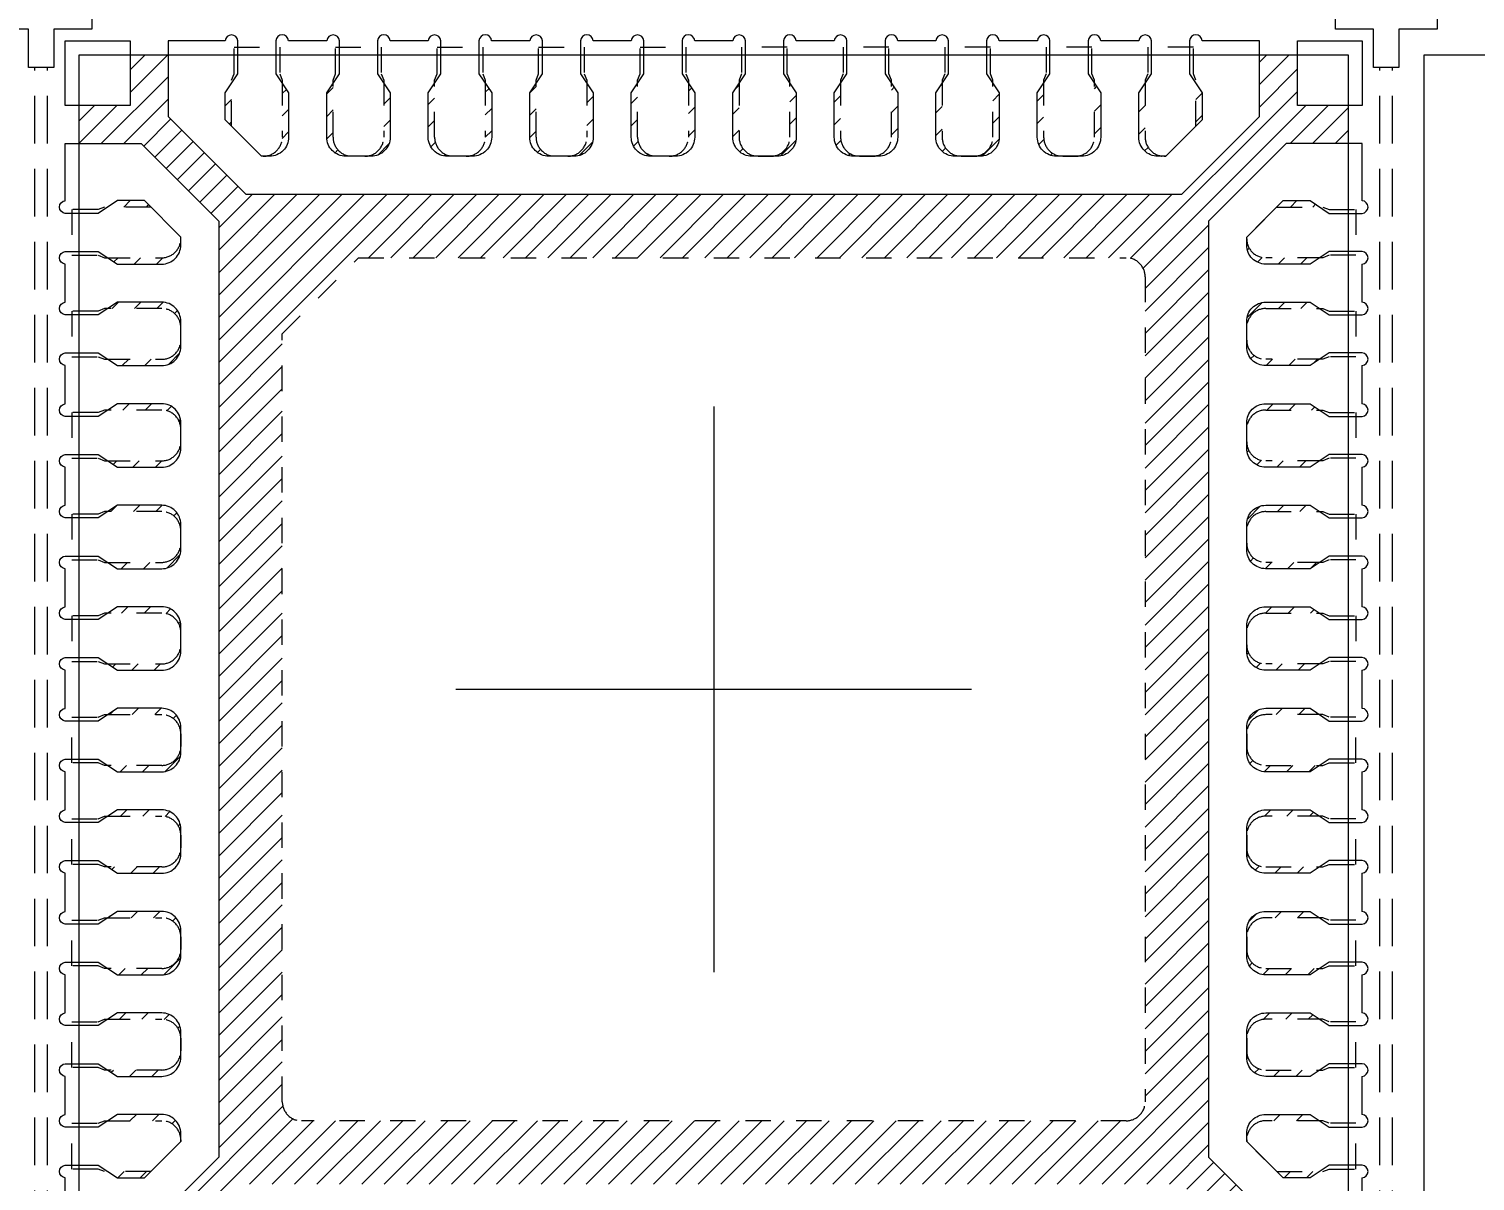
# Model space of a CAD drawing. Extents: x 360 to 479, y -156 to -9.
# Drawn here: x 395.86 to 401.56, y -85.06 to -80.52 of the extents above; entities that cross this region are included whole.
import ezdxf

# ---------------------------------------------------------------- set-up
doc = ezdxf.new("R2010")
doc.units = 0
doc.header["$LTSCALE"] = 5
doc.header["$MEASUREMENT"] = 0
doc.header["$PDMODE"] = 3
doc.linetypes.add('CENTER', pattern=[2, 1.25, -0.25, 0.25, -0.25])
doc.linetypes.add('HIDDEN', pattern=[0.375, 0.25, -0.125])
doc.layers.get('Defpoints').update_dxf_attribs({"linetype": 'CONTINUOUS'})
for name, color, linetype in [('1', 7, 'CONTINUOUS'), ('1D', 4, 'CONTINUOUS'), ('center', 1, 'CONTINUOUS'), ('ETCH', 4, 'CONTINUOUS'), ('PKG', 2, 'CONTINUOUS'), ('标注', 4, 'CONTINUOUS')]:
    doc.layers.add(name, color=color, linetype=linetype)
doc.styles.add('SIMPLEX', font='SIMPLEX')
doc.styles.add('宋体', font='SimSun.ttf')
doc.dimstyles.new('副本Standard', dxfattribs={"dimtxt": 0.05, "dimasz": 0.05, "dimexe": 0.07, "dimexo": 0.07, "dimgap": 0.07, "dimtad": 1, "dimzin": 1, "dimdsep": 46, "dimtxsty": 'SIMPLEX', "dimcen": 0.1, "dimclrd": 256, "dimclre": 256, "dimclrt": 256, "dimadec": 0, "dimazin": 0, "dimtfac": 1, "dimtofl": 0, "dimtmove": 0, "dimatfit": 0, "dimfxl": 1, "dimlwd": -1, "dimlwe": -1, "dimarcsym": 0})
pattern_1 = [(45, (399.04913, -80.88713), (-0.0441942, 0.0441942), [])]

# ---------------------------------------------------------------- blocks, each defined once
blk = doc.blocks.new('*D35')
at = {"layer": 'Defpoints', "color": 0, "transparency": 16777216}
for p in [(3239.5643, -274.4233), (3204.8143, -346.9113), (3206.9959, -355.1343)]:
    blk.add_point(p, dxfattribs=at)
at = {"layer": '标注', "lineweight": 0, "transparency": 16777216}
for p, q in [((3204.8143, -346.9363), (3204.8143, -351.1343)), ((3204.8143, -351.1343), (3206.9959, -353.1343)), ((3206.9959, -353.1343), (3206.9959, -355.1343))]:
    blk.add_line(p, q, dxfattribs=at)
at = {"layer": '标注', "lineweight": 0, "transparency": 16777216, "insert": (3206.9959, -357.2513), "char_height": 1, "attachment_point": 5, "rotation": 90, "style": '宋体'}
blk.add_mtext('34.750', dxfattribs=at)
blk = doc.blocks.new('*D36')
at = {"layer": 'Defpoints', "color": 0, "transparency": 16777216}
for p in [(3204.8213, -274.4233), (3198.5555, -349.3993), (3232.8023, -349.3993)]:
    blk.add_point(p, dxfattribs=at)
at = {"layer": '标注', "lineweight": 0, "transparency": 16777216}
blk.add_line((3232.7773, -349.3993), (3198.5555, -349.3993), dxfattribs=at)
at = {"layer": '标注', "lineweight": 0, "transparency": 16777216, "insert": (3196.4412, -349.3993), "char_height": 1, "attachment_point": 5, "style": '宋体'}
blk.add_mtext('74.976', dxfattribs=at)

msp = doc.modelspace()

# ---------------------------------------------------------------- hatches: boundary and pattern name
at = {"layer": 'ETCH', "lineweight": 0}
h = msp.add_hatch(dxfattribs=at)
h.set_pattern_fill('ANSI31', color=256, scale=0.5)
h.set_pattern_definition([(45, (-159.58954, -83.66591), (-0.044194174, 0.044194174), [])])
h.paths.add_polyline_path([(400.5131, -81.2785), (400.8192, -80.9724), (401.0631, -80.9724), (401.0631, -80.8224), (400.8631, -80.8224), (400.8631, -80.6224), (400.7131, -80.6224), (400.7131, -80.8663), (400.407, -81.1724), (396.7192, -81.1724), (396.4131, -80.8663), (396.4131, -80.6224), (396.2631, -80.6224), (396.2631, -80.8224), (396.0631, -80.8224), (396.0631, -80.9724), (396.307, -80.9724), (396.6131, -81.2785), (396.6131, -84.9663), (396.307, -85.2724), (396.0631, -85.2724), (396.0631, -85.4224), (396.2631, -85.4224), (396.2631, -85.6224), (396.4131, -85.6224), (396.4131, -85.3785), (396.7192, -85.0724), (400.407, -85.0724), (400.7131, -85.3785), (400.7131, -85.6224), (400.8631, -85.6224), (400.8631, -85.4224), (401.0631, -85.4224), (401.0631, -85.2724), (400.8192, -85.2724), (400.5131, -84.9663)])
h.paths.add_polyline_path([(397.1631, -81.4224), (400.1881, -81.4224, -0.414214), (400.2631, -81.4974), (400.2631, -84.7474, -0.414214), (400.1881, -84.8224), (396.9381, -84.8224, -0.414214), (396.8631, -84.7474), (396.8631, -81.7224)], flags=16)
h = msp.add_hatch(dxfattribs=at)
h.set_pattern_fill('ANSI31', color=256, scale=0.5)
h.set_pattern_definition(pattern_1)
h.paths.add_polyline_path([(399.0631, -80.7349), (399.0381, -80.7724), (399.0381, -80.9474, 0.414214), (399.1131, -81.0224), (399.1381, -81.0224, -0.414214), (399.0631, -80.9474)])
h.paths.add_polyline_path([(399.2881, -80.7724), (399.2631, -80.7349), (399.2631, -80.9474, -0.414214), (399.1881, -81.0224), (399.2131, -81.0224, 0.414214), (399.2881, -80.9474)])
h.paths.add_polyline_path([(399.4631, -80.7349), (399.4381, -80.7724), (399.4381, -80.9474, 0.414214), (399.5131, -81.0224), (399.5381, -81.0224, -0.414214), (399.4631, -80.9474)])
h.paths.add_polyline_path([(399.6881, -80.7724), (399.6631, -80.7349), (399.6631, -80.9474, -0.414214), (399.5881, -81.0224), (399.6131, -81.0224, 0.414214), (399.6881, -80.9474)])
h.paths.add_polyline_path([(399.8631, -80.7349), (399.8381, -80.7724), (399.8381, -80.9474, 0.414214), (399.9131, -81.0224), (399.9381, -81.0224, -0.414214), (399.8631, -80.9474)])
h.paths.add_polyline_path([(400.0881, -80.7724), (400.0631, -80.7349), (400.0631, -80.9474, -0.414214), (399.9881, -81.0224), (400.0131, -81.0224, 0.414214), (400.0881, -80.9474)])
h.paths.add_polyline_path([(400.2631, -80.7349), (400.2381, -80.7724), (400.2381, -80.9474, 0.414214), (400.3131, -81.0224), (400.3381, -81.0224, -0.414214), (400.2631, -80.9474)])
h.paths.add_polyline_path([(400.4881, -80.7724), (400.4631, -80.7349), (400.4631, -80.9042), (400.4881, -80.8792)])
h.paths.add_polyline_path([(396.6631, -80.7349), (396.6381, -80.7724), (396.6381, -80.8792), (396.6631, -80.9042)])
h.paths.add_polyline_path([(396.8881, -80.7724), (396.8631, -80.7349), (396.8631, -80.9474, -0.414214), (396.7881, -81.0224), (396.8131, -81.0224, 0.414214), (396.8881, -80.9474)])
h.paths.add_polyline_path([(397.0631, -80.7349), (397.0381, -80.7724), (397.0381, -80.9474, 0.414214), (397.1131, -81.0224), (397.1381, -81.0224, -0.414214), (397.0631, -80.9474)])
h.paths.add_polyline_path([(397.2881, -80.7724), (397.2631, -80.7349), (397.2631, -80.9474, -0.414214), (397.1881, -81.0224), (397.2131, -81.0224, 0.414214), (397.2881, -80.9474)])
h.paths.add_polyline_path([(397.4631, -80.7349), (397.4381, -80.7724), (397.4381, -80.9474, 0.414214), (397.5131, -81.0224), (397.5381, -81.0224, -0.414214), (397.4631, -80.9474)])
h.paths.add_polyline_path([(397.6881, -80.7724), (397.6631, -80.7349), (397.6631, -80.9474, -0.414214), (397.5881, -81.0224), (397.6131, -81.0224, 0.414214), (397.6881, -80.9474)])
h.paths.add_polyline_path([(397.8631, -80.7349), (397.8381, -80.7724), (397.8381, -80.9474, 0.414214), (397.9131, -81.0224), (397.9381, -81.0224, -0.414214), (397.8631, -80.9474)])
h.paths.add_polyline_path([(398.0881, -80.7724), (398.0631, -80.7349), (398.0631, -80.9474, -0.414214), (397.9881, -81.0224), (398.0131, -81.0224, 0.414214), (398.0881, -80.9474)])
h.paths.add_polyline_path([(398.2631, -80.7349), (398.2381, -80.7724), (398.2381, -80.9474, 0.414214), (398.3131, -81.0224), (398.3381, -81.0224, -0.414214), (398.2631, -80.9474)])
h.paths.add_polyline_path([(398.4881, -80.7724), (398.4631, -80.7349), (398.4631, -80.9474, -0.414214), (398.3881, -81.0224), (398.4131, -81.0224, 0.414214), (398.4881, -80.9474)])
h.paths.add_polyline_path([(398.6631, -80.7349), (398.6381, -80.7724), (398.6381, -80.9474, 0.414214), (398.7131, -81.0224), (398.7381, -81.0224, -0.414214), (398.6631, -80.9474)])
h.paths.add_polyline_path([(398.8881, -80.7724), (398.8631, -80.7349), (398.8631, -80.9474, -0.414214), (398.7881, -81.0224), (398.8131, -81.0224, 0.414214), (398.8881, -80.9474)])
h = msp.add_hatch(dxfattribs=at)
h.set_pattern_fill('ANSI31', color=256, scale=0.5)
h.set_pattern_definition(pattern_1)
h.paths.add_polyline_path([(396.1756, -82.6224), (396.2131, -82.6474), (396.3881, -82.6474, 0.414214), (396.4631, -82.5724), (396.4631, -82.5474, -0.414214), (396.3881, -82.6224)])
h.paths.add_polyline_path([(396.2131, -82.3974), (396.1756, -82.4224), (396.3881, -82.4224, -0.414214), (396.4631, -82.4974), (396.4631, -82.4724, 0.414214), (396.3881, -82.3974)])
h.paths.add_polyline_path([(396.1756, -82.2224), (396.2131, -82.2474), (396.3881, -82.2474, 0.414214), (396.4631, -82.1724), (396.4631, -82.1474, -0.414214), (396.3881, -82.2224)])
h.paths.add_polyline_path([(396.2131, -81.9974), (396.1756, -82.0224), (396.3881, -82.0224, -0.414214), (396.4631, -82.0974), (396.4631, -82.0724, 0.414214), (396.3881, -81.9974)])
h.paths.add_polyline_path([(396.1756, -81.8224), (396.2131, -81.8474), (396.3881, -81.8474, 0.414214), (396.4631, -81.7724), (396.4631, -81.7474, -0.414214), (396.3881, -81.8224)])
h.paths.add_polyline_path([(396.2131, -81.5974), (396.1756, -81.6224), (396.3881, -81.6224, -0.414214), (396.4631, -81.6974), (396.4631, -81.6724, 0.414214), (396.3881, -81.5974)])
h.paths.add_polyline_path([(396.1756, -81.4224), (396.2131, -81.4474), (396.3881, -81.4474, 0.414214), (396.4631, -81.3724), (396.4631, -81.3474, -0.414214), (396.3881, -81.4224)])
h.paths.add_polyline_path([(396.2131, -81.1974), (396.1756, -81.2224), (396.3449, -81.2224), (396.3199, -81.1974)])
h.paths.add_polyline_path([(396.1756, -85.0224), (396.2131, -85.0474), (396.3199, -85.0474), (396.3449, -85.0224)])
h.paths.add_polyline_path([(396.2131, -84.7974), (396.1756, -84.8224), (396.3881, -84.8224, -0.414214), (396.4631, -84.8974), (396.4631, -84.8724, 0.414214), (396.3881, -84.7974)])
h.paths.add_polyline_path([(396.1756, -84.6224), (396.2131, -84.6474), (396.3881, -84.6474, 0.414214), (396.4631, -84.5724), (396.4631, -84.5474, -0.414214), (396.3881, -84.6224)])
h.paths.add_polyline_path([(396.2131, -84.3974), (396.1756, -84.4224), (396.3881, -84.4224, -0.414214), (396.4631, -84.4974), (396.4631, -84.4724, 0.414214), (396.3881, -84.3974)])
h.paths.add_polyline_path([(396.1756, -84.2224), (396.2131, -84.2474), (396.3881, -84.2474, 0.414214), (396.4631, -84.1724), (396.4631, -84.1474, -0.414214), (396.3881, -84.2224)])
h.paths.add_polyline_path([(396.2131, -83.9974), (396.1756, -84.0224), (396.3881, -84.0224, -0.414214), (396.4631, -84.0974), (396.4631, -84.0724, 0.414214), (396.3881, -83.9974)])
h.paths.add_polyline_path([(396.1756, -83.8224), (396.2131, -83.8474), (396.3881, -83.8474, 0.414214), (396.4631, -83.7724), (396.4631, -83.7474, -0.414214), (396.3881, -83.8224)])
h.paths.add_polyline_path([(396.2131, -83.5974), (396.1756, -83.6224), (396.3881, -83.6224, -0.414214), (396.4631, -83.6974), (396.4631, -83.6724, 0.414214), (396.3881, -83.5974)])
h.paths.add_polyline_path([(396.1756, -83.4224), (396.2131, -83.4474), (396.3881, -83.4474, 0.414214), (396.4631, -83.3724), (396.4631, -83.3474, -0.414214), (396.3881, -83.4224)])
h.paths.add_polyline_path([(396.2131, -83.1974), (396.1756, -83.2224), (396.3881, -83.2224, -0.414214), (396.4631, -83.2974), (396.4631, -83.2724, 0.414214), (396.3881, -83.1974)])
h.paths.add_polyline_path([(396.1756, -83.0224), (396.2131, -83.0474), (396.3881, -83.0474, 0.414214), (396.4631, -82.9724), (396.4631, -82.9474, -0.414214), (396.3881, -83.0224)])
h.paths.add_polyline_path([(396.2131, -82.7974), (396.1756, -82.8224), (396.3881, -82.8224, -0.414214), (396.4631, -82.8974), (396.4631, -82.8724, 0.414214), (396.3881, -82.7974)])
h = msp.add_hatch(dxfattribs=at)
h.set_pattern_fill('ANSI31', color=256, scale=0.5)
h.set_pattern_definition(pattern_1)
h.paths.add_polyline_path([(400.9506, -82.6224), (400.9131, -82.6474), (400.7381, -82.6474, -0.414214), (400.6631, -82.5724), (400.6631, -82.5474, 0.414214), (400.7381, -82.6224)])
h.paths.add_polyline_path([(400.9131, -82.3974), (400.9506, -82.4224), (400.7381, -82.4224, 0.414214), (400.6631, -82.4974), (400.6631, -82.4724, -0.414214), (400.7381, -82.3974)])
h.paths.add_polyline_path([(400.9506, -82.2224), (400.9131, -82.2474), (400.7381, -82.2474, -0.414214), (400.6631, -82.1724), (400.6631, -82.1474, 0.414214), (400.7381, -82.2224)])
h.paths.add_polyline_path([(400.9131, -81.9974), (400.9506, -82.0224), (400.7381, -82.0224, 0.414214), (400.6631, -82.0974), (400.6631, -82.0724, -0.414214), (400.7381, -81.9974)])
h.paths.add_polyline_path([(400.9506, -81.8224), (400.9131, -81.8474), (400.7381, -81.8474, -0.414214), (400.6631, -81.7724), (400.6631, -81.7474, 0.414214), (400.7381, -81.8224)])
h.paths.add_polyline_path([(400.9131, -81.5974), (400.9506, -81.6224), (400.7381, -81.6224, 0.414214), (400.6631, -81.6974), (400.6631, -81.6724, -0.414214), (400.7381, -81.5974)])
h.paths.add_polyline_path([(400.9506, -81.4224), (400.9131, -81.4474), (400.7381, -81.4474, -0.414214), (400.6631, -81.3724), (400.6631, -81.3474, 0.414214), (400.7381, -81.4224)])
h.paths.add_polyline_path([(400.9131, -81.1974), (400.9506, -81.2224), (400.7813, -81.2224), (400.8063, -81.1974)])
h.paths.add_polyline_path([(400.9506, -85.0224), (400.9131, -85.0474), (400.8063, -85.0474), (400.7813, -85.0224)])
h.paths.add_polyline_path([(400.9131, -84.7974), (400.9506, -84.8224), (400.7381, -84.8224, 0.414214), (400.6631, -84.8974), (400.6631, -84.8724, -0.414214), (400.7381, -84.7974)])
h.paths.add_polyline_path([(400.9506, -84.6224), (400.9131, -84.6474), (400.7381, -84.6474, -0.414214), (400.6631, -84.5724), (400.6631, -84.5474, 0.414214), (400.7381, -84.6224)])
h.paths.add_polyline_path([(400.9131, -84.3974), (400.9506, -84.4224), (400.7381, -84.4224, 0.414214), (400.6631, -84.4974), (400.6631, -84.4724, -0.414214), (400.7381, -84.3974)])
h.paths.add_polyline_path([(400.9506, -84.2224), (400.9131, -84.2474), (400.7381, -84.2474, -0.414214), (400.6631, -84.1724), (400.6631, -84.1474, 0.414214), (400.7381, -84.2224)])
h.paths.add_polyline_path([(400.9131, -83.9974), (400.9506, -84.0224), (400.7381, -84.0224, 0.414214), (400.6631, -84.0974), (400.6631, -84.0724, -0.414214), (400.7381, -83.9974)])
h.paths.add_polyline_path([(400.9506, -83.8224), (400.9131, -83.8474), (400.7381, -83.8474, -0.414214), (400.6631, -83.7724), (400.6631, -83.7474, 0.414214), (400.7381, -83.8224)])
h.paths.add_polyline_path([(400.9131, -83.5974), (400.9506, -83.6224), (400.7381, -83.6224, 0.414214), (400.6631, -83.6974), (400.6631, -83.6724, -0.414214), (400.7381, -83.5974)])
h.paths.add_polyline_path([(400.9506, -83.4224), (400.9131, -83.4474), (400.7381, -83.4474, -0.414214), (400.6631, -83.3724), (400.6631, -83.3474, 0.414214), (400.7381, -83.4224)])
h.paths.add_polyline_path([(400.9131, -83.1974), (400.9506, -83.2224), (400.7381, -83.2224, 0.414214), (400.6631, -83.2974), (400.6631, -83.2724, -0.414214), (400.7381, -83.1974)])
h.paths.add_polyline_path([(400.9506, -83.0224), (400.9131, -83.0474), (400.7381, -83.0474, -0.414214), (400.6631, -82.9724), (400.6631, -82.9474, 0.414214), (400.7381, -83.0224)])
h.paths.add_polyline_path([(400.9131, -82.7974), (400.9506, -82.8224), (400.7381, -82.8224, 0.414214), (400.6631, -82.8974), (400.6631, -82.8724, -0.414214), (400.7381, -82.7974)])

# ---------------------------------------------------------------- linework, layer by layer
at = {"layer": '1', "linetype": 'Continuous', "lineweight": 0}
for points in [[(396.0081, -80.8224), (396.0081, -80.5674), (396.2631, -80.5674), (396.2631, -80.8224)], [(400.8631, -80.8224), (400.8631, -80.5674), (401.1181, -80.5674), (401.1181, -80.8224)]]:
    msp.add_lwpolyline(points, close=True, dxfattribs=at)
at = {"layer": '1', "lineweight": 0}
msp.add_lwpolyline([(397.288, -80.5674, 0.926625), (397.2381, -80.5674), (397.2381, -80.6974), (397.2881, -80.7724), (397.2881, -80.9474, -0.414214), (397.2131, -81.0224), (397.1131, -81.0224, -0.414214), (397.0381, -80.9474), (397.0381, -80.7724), (397.0881, -80.6974), (397.0881, -80.5674, 0.926625), (397.0383, -80.5674), (396.888, -80.5674, 0.926625), (396.8381, -80.5674), (396.8381, -80.6974), (396.8881, -80.7724), (396.8881, -80.9474, -0.414214), (396.8131, -81.0224), (396.7813, -81.0224), (396.6381, -80.8792), (396.6381, -80.7724), (396.6881, -80.6974), (396.6881, -80.5674, 0.926625), (396.6383, -80.5674), (396.4131, -80.5674), (396.4131, -80.8663), (396.7192, -81.1724), (400.407, -81.1724), (400.7131, -80.8663), (400.7131, -80.5674), (400.488, -80.5674, 0.926625), (400.4381, -80.5674), (400.4381, -80.6974), (400.4881, -80.7724), (400.4881, -80.8792), (400.3449, -81.0224), (400.3131, -81.0224, -0.414214), (400.2381, -80.9474), (400.2381, -80.7724), (400.2881, -80.6974), (400.2881, -80.5674, 0.926625), (400.2383, -80.5674), (400.088, -80.5674, 0.926625), (400.0381, -80.5674), (400.0381, -80.6974), (400.0881, -80.7724), (400.0881, -80.9474, -0.414214), (400.0131, -81.0224), (399.9131, -81.0224, -0.414214), (399.8381, -80.9474), (399.8381, -80.7724), (399.8881, -80.6974), (399.8881, -80.5674, 0.926625), (399.8383, -80.5674), (399.688, -80.5674, 0.926625), (399.6381, -80.5674), (399.6381, -80.6974), (399.6881, -80.7724), (399.6881, -80.9474, -0.414214), (399.6131, -81.0224), (399.5131, -81.0224, -0.414214), (399.4381, -80.9474), (399.4381, -80.7724), (399.4881, -80.6974), (399.4881, -80.5674, 0.926625), (399.4383, -80.5674), (399.288, -80.5674, 0.926625), (399.2381, -80.5674), (399.2381, -80.6974), (399.2881, -80.7724), (399.2881, -80.9474, -0.414214), (399.2131, -81.0224), (399.1131, -81.0224, -0.414214), (399.0381, -80.9474), (399.0381, -80.7724), (399.0881, -80.6974), (399.0881, -80.5674, 0.926625), (399.0383, -80.5674), (398.888, -80.5674, 0.926625), (398.8381, -80.5674), (398.8381, -80.6974), (398.8881, -80.7724), (398.8881, -80.9474, -0.414214), (398.8131, -81.0224), (398.7131, -81.0224, -0.414214), (398.6381, -80.9474), (398.6381, -80.7724), (398.6881, -80.6974), (398.6881, -80.5674, 0.926625), (398.6383, -80.5674), (398.488, -80.5674, 0.926625), (398.4381, -80.5674), (398.4381, -80.6974), (398.4881, -80.7724), (398.4881, -80.9474, -0.414214), (398.4131, -81.0224), (398.3131, -81.0224, -0.414214), (398.2381, -80.9474), (398.2381, -80.7724), (398.2881, -80.6974), (398.2881, -80.5674, 0.926625), (398.2383, -80.5674), (398.088, -80.5674, 0.926625), (398.0381, -80.5674), (398.0381, -80.6974), (398.0881, -80.7724), (398.0881, -80.9474, -0.414214), (398.0131, -81.0224), (397.9131, -81.0224, -0.414214), (397.8381, -80.9474), (397.8381, -80.7724), (397.8881, -80.6974), (397.8881, -80.5674, 0.926625), (397.8383, -80.5674), (397.688, -80.5674, 0.926625), (397.6381, -80.5674), (397.6381, -80.6974), (397.6881, -80.7724), (397.6881, -80.9474, -0.414214), (397.6131, -81.0224), (397.5131, -81.0224, -0.414214), (397.4381, -80.9474), (397.4381, -80.7724), (397.4881, -80.6974), (397.4881, -80.5674, 0.926625), (397.4383, -80.5674)], format="xyb", close=True, dxfattribs=at)
at = {"layer": '1', "linetype": 'Continuous', "lineweight": 0}
msp.add_lwpolyline([(396.0081, -85.2724), (396.0081, -85.0473, -0.926625), (396.0081, -84.9974), (396.1381, -84.9974), (396.2131, -85.0474), (396.3199, -85.0474), (396.4631, -84.9042), (396.4631, -84.8724, 0.414214), (396.3881, -84.7974), (396.2131, -84.7974), (396.1381, -84.8474), (396.0081, -84.8474, -0.926625), (396.0081, -84.7975), (396.0081, -84.6473, -0.926625), (396.0081, -84.5974), (396.1381, -84.5974), (396.2131, -84.6474), (396.3881, -84.6474, 0.414214), (396.4631, -84.5724), (396.4631, -84.4724, 0.414214), (396.3881, -84.3974), (396.2131, -84.3974), (396.1381, -84.4474), (396.0081, -84.4474, -0.926625), (396.0081, -84.3975), (396.0081, -84.2473, -0.926625), (396.0081, -84.1974), (396.1381, -84.1974), (396.2131, -84.2474), (396.3881, -84.2474, 0.414214), (396.4631, -84.1724), (396.4631, -84.0724, 0.414214), (396.3881, -83.9974), (396.2131, -83.9974), (396.1381, -84.0474), (396.0081, -84.0474, -0.926625), (396.0081, -83.9975), (396.0081, -83.8473, -0.926625), (396.0081, -83.7974), (396.1381, -83.7974), (396.2131, -83.8474), (396.3881, -83.8474, 0.414214), (396.4631, -83.7724), (396.4631, -83.6724, 0.414214), (396.3881, -83.5974), (396.2131, -83.5974), (396.1381, -83.6474), (396.0081, -83.6474, -0.926625), (396.0081, -83.5975), (396.0081, -83.4473, -0.926625), (396.0081, -83.3974), (396.1381, -83.3974), (396.2131, -83.4474), (396.3881, -83.4474, 0.414214), (396.4631, -83.3724), (396.4631, -83.2724, 0.414214), (396.3881, -83.1974), (396.2131, -83.1974), (396.1381, -83.2474), (396.0081, -83.2474, -0.926625), (396.0081, -83.1975), (396.0081, -83.0473, -0.926625), (396.0081, -82.9974), (396.1381, -82.9974), (396.2131, -83.0474), (396.3881, -83.0474, 0.414214), (396.4631, -82.9724), (396.4631, -82.8724, 0.414214), (396.3881, -82.7974), (396.2131, -82.7974), (396.1381, -82.8474), (396.0081, -82.8474, -0.926625), (396.0081, -82.7975), (396.0081, -82.6473, -0.926625), (396.0081, -82.5974), (396.1381, -82.5974), (396.2131, -82.6474), (396.3881, -82.6474, 0.414214), (396.4631, -82.5724), (396.4631, -82.4724, 0.414214), (396.3881, -82.3974), (396.2131, -82.3974), (396.1381, -82.4474), (396.0081, -82.4474, -0.926625), (396.0081, -82.3975), (396.0081, -82.2473, -0.926625), (396.0081, -82.1974), (396.1381, -82.1974), (396.2131, -82.2474), (396.3881, -82.2474, 0.414214), (396.4631, -82.1724), (396.4631, -82.0724, 0.414214), (396.3881, -81.9974), (396.2131, -81.9974), (396.1381, -82.0474), (396.0081, -82.0474, -0.926625), (396.0081, -81.9975), (396.0081, -81.8473, -0.926625), (396.0081, -81.7974), (396.1381, -81.7974), (396.2131, -81.8474), (396.3881, -81.8474, 0.414214), (396.4631, -81.7724), (396.4631, -81.6724, 0.414214), (396.3881, -81.5974), (396.2131, -81.5974), (396.1381, -81.6474), (396.0081, -81.6474, -0.926625), (396.0081, -81.5975), (396.0081, -81.4473, -0.926625), (396.0081, -81.3974), (396.1381, -81.3974), (396.2131, -81.4474), (396.3881, -81.4474, 0.414214), (396.4631, -81.3724), (396.4631, -81.3406), (396.3199, -81.1974), (396.2131, -81.1974), (396.1381, -81.2474), (396.0081, -81.2474, -0.926625), (396.0081, -81.1975), (396.0081, -80.9724), (396.307, -80.9724), (396.6131, -81.2785), (396.6131, -84.9663), (396.307, -85.2724)], format="xyb", dxfattribs=at)
at = {"layer": '1', "lineweight": 0}
msp.add_lwpolyline([(401.1181, -85.2724), (401.1181, -85.0473, 0.926625), (401.1181, -84.9974), (400.9881, -84.9974), (400.9131, -85.0474), (400.8063, -85.0474), (400.6631, -84.9042), (400.6631, -84.8724, -0.414214), (400.7381, -84.7974), (400.9131, -84.7974), (400.9881, -84.8474), (401.1181, -84.8474, 0.926625), (401.1181, -84.7975), (401.1181, -84.6473, 0.926625), (401.1181, -84.5974), (400.9881, -84.5974), (400.9131, -84.6474), (400.7381, -84.6474, -0.414214), (400.6631, -84.5724), (400.6631, -84.4724, -0.414214), (400.7381, -84.3974), (400.9131, -84.3974), (400.9881, -84.4474), (401.1181, -84.4474, 0.926625), (401.1181, -84.3975), (401.1181, -84.2473, 0.926625), (401.1181, -84.1974), (400.9881, -84.1974), (400.9131, -84.2474), (400.7381, -84.2474, -0.414214), (400.6631, -84.1724), (400.6631, -84.0724, -0.414214), (400.7381, -83.9974), (400.9131, -83.9974), (400.9881, -84.0474), (401.1181, -84.0474, 0.926625), (401.1181, -83.9975), (401.1181, -83.8473, 0.926625), (401.1181, -83.7974), (400.9881, -83.7974), (400.9131, -83.8474), (400.7381, -83.8474, -0.414214), (400.6631, -83.7724), (400.6631, -83.6724, -0.414214), (400.7381, -83.5974), (400.9131, -83.5974), (400.9881, -83.6474), (401.1181, -83.6474, 0.926625), (401.1181, -83.5975), (401.1181, -83.4473, 0.926625), (401.1181, -83.3974), (400.9881, -83.3974), (400.9131, -83.4474), (400.7381, -83.4474, -0.414214), (400.6631, -83.3724), (400.6631, -83.2724, -0.414214), (400.7381, -83.1974), (400.9131, -83.1974), (400.9881, -83.2474), (401.1181, -83.2474, 0.926625), (401.1181, -83.1975), (401.1181, -83.0473, 0.926625), (401.1181, -82.9974), (400.9881, -82.9974), (400.9131, -83.0474), (400.7381, -83.0474, -0.414214), (400.6631, -82.9724), (400.6631, -82.8724, -0.414214), (400.7381, -82.7974), (400.9131, -82.7974), (400.9881, -82.8474), (401.1181, -82.8474, 0.926625), (401.1181, -82.7975), (401.1181, -82.6473, 0.926625), (401.1181, -82.5974), (400.9881, -82.5974), (400.9131, -82.6474), (400.7381, -82.6474, -0.414214), (400.6631, -82.5724), (400.6631, -82.4724, -0.414214), (400.7381, -82.3974), (400.9131, -82.3974), (400.9881, -82.4474), (401.1181, -82.4474, 0.926625), (401.1181, -82.3975), (401.1181, -82.2473, 0.926625), (401.1181, -82.1974), (400.9881, -82.1974), (400.9131, -82.2474), (400.7381, -82.2474, -0.414214), (400.6631, -82.1724), (400.6631, -82.0724, -0.414214), (400.7381, -81.9974), (400.9131, -81.9974), (400.9881, -82.0474), (401.1181, -82.0474, 0.926625), (401.1181, -81.9975), (401.1181, -81.8473, 0.926625), (401.1181, -81.7974), (400.9881, -81.7974), (400.9131, -81.8474), (400.7381, -81.8474, -0.414214), (400.6631, -81.7724), (400.6631, -81.6724, -0.414214), (400.7381, -81.5974), (400.9131, -81.5974), (400.9881, -81.6474), (401.1181, -81.6474, 0.926625), (401.1181, -81.5975), (401.1181, -81.4473, 0.926625), (401.1181, -81.3974), (400.9881, -81.3974), (400.9131, -81.4474), (400.7381, -81.4474, -0.414214), (400.6631, -81.3724), (400.6631, -81.3406), (400.8063, -81.1974), (400.9131, -81.1974), (400.9881, -81.2474), (401.1181, -81.2474, 0.926625), (401.1181, -81.1975), (401.1181, -80.9724), (400.8192, -80.9724), (400.5131, -81.2785), (400.5131, -84.9663), (400.8192, -85.2724)], format="xyb", dxfattribs=at)
at = {"layer": '1D', "linetype": 'HIDDEN', "lineweight": 5, "ltscale": 0.15}
for p, q in [((395.8881, -85.5724), (395.8881, -80.6724)), ((395.9381, -85.5724), (395.9381, -80.6724)), ((401.1881, -85.5724), (401.1881, -80.6724)), ((401.2381, -85.5724), (401.2381, -80.6724))]:
    msp.add_line(p, q, dxfattribs=at)
for points in [[(395.8631, -80.2724), (395.9631, -80.2724), (395.9631, -80.4224), (396.1131, -80.4224), (396.1131, -80.5224), (395.9631, -80.5224), (395.9631, -80.6724), (395.8631, -80.6724), (395.8631, -80.5224), (395.7131, -80.5224), (395.7131, -80.4224), (395.8631, -80.4224), (395.8631, -80.2724)], [(401.1631, -80.2724), (401.2631, -80.2724), (401.2631, -80.4224), (401.4131, -80.4224), (401.4131, -80.5224), (401.2631, -80.5224), (401.2631, -80.6724), (401.1631, -80.6724), (401.1631, -80.5224), (401.0131, -80.5224), (401.0131, -80.4224), (401.1631, -80.4224), (401.1631, -80.2724)]]:
    msp.add_lwpolyline(points, dxfattribs=at)
at = {"layer": '1D', "linetype": 'HIDDEN', "lineweight": 0, "ltscale": 0.05}
for points in [[(396.8531, -80.5924), (396.8531, -80.6974), (396.8631, -80.7224), (396.8631, -80.9474, -0.414214), (396.7881, -81.0224), (396.7813, -81.0224), (396.6631, -80.9042), (396.6631, -80.7224), (396.6731, -80.6974), (396.6731, -80.5924)], [(397.2531, -80.5924), (397.2531, -80.6974), (397.2631, -80.7224), (397.2631, -80.9474, -0.414214), (397.1881, -81.0224), (397.1381, -81.0224, -0.414214), (397.0631, -80.9474), (397.0631, -80.7224), (397.0731, -80.6974), (397.0731, -80.5924)], [(397.6531, -80.5924), (397.6531, -80.6974), (397.6631, -80.7224), (397.6631, -80.9474, -0.414214), (397.5881, -81.0224), (397.5381, -81.0224, -0.414214), (397.4631, -80.9474), (397.4631, -80.7224), (397.4731, -80.6974), (397.4731, -80.5924)], [(398.0531, -80.5924), (398.0531, -80.6974), (398.0631, -80.7224), (398.0631, -80.9474, -0.414214), (397.9881, -81.0224), (397.9381, -81.0224, -0.414214), (397.8631, -80.9474), (397.8631, -80.7224), (397.8731, -80.6974), (397.8731, -80.5924)], [(398.4531, -80.5924), (398.4531, -80.6974), (398.4631, -80.7224), (398.4631, -80.9474, -0.414214), (398.3881, -81.0224), (398.3381, -81.0224, -0.414214), (398.2631, -80.9474), (398.2631, -80.7224), (398.2731, -80.6974), (398.2731, -80.5924)], [(398.8531, -80.5924), (398.6731, -80.5924), (398.6731, -80.6974), (398.6631, -80.7224), (398.6631, -80.9474, 0.414214), (398.7381, -81.0224), (398.7881, -81.0224, 0.414214), (398.8631, -80.9474), (398.8631, -80.7224), (398.8531, -80.6974)], [(399.2531, -80.5924), (399.0731, -80.5924), (399.0731, -80.6974), (399.0631, -80.7224), (399.0631, -80.9474, 0.414214), (399.1381, -81.0224), (399.1881, -81.0224, 0.414214), (399.2631, -80.9474), (399.2631, -80.7224), (399.2531, -80.6974)], [(399.6531, -80.5924), (399.4731, -80.5924), (399.4731, -80.6974), (399.4631, -80.7224), (399.4631, -80.9474, 0.414214), (399.5381, -81.0224), (399.5881, -81.0224, 0.414214), (399.6631, -80.9474), (399.6631, -80.7224), (399.6531, -80.6974)], [(400.0531, -80.5924), (399.8731, -80.5924), (399.8731, -80.6974), (399.8631, -80.7224), (399.8631, -80.9474, 0.414214), (399.9381, -81.0224), (399.9881, -81.0224, 0.414214), (400.0631, -80.9474), (400.0631, -80.7224), (400.0531, -80.6974)], [(400.4531, -80.5924), (400.2731, -80.5924), (400.2731, -80.6974), (400.2631, -80.7224), (400.2631, -80.9474, 0.414214), (400.3381, -81.0224), (400.3449, -81.0224), (400.4631, -80.9042), (400.4631, -80.7224), (400.4531, -80.6974)], [(396.0331, -81.2324), (396.0331, -81.4124), (396.1381, -81.4124), (396.1631, -81.4224), (396.3881, -81.4224, 0.414214), (396.4631, -81.3474), (396.4631, -81.3406), (396.3449, -81.2224), (396.1631, -81.2224), (396.1381, -81.2324)], [(401.0931, -81.4124), (400.9881, -81.4124), (400.9631, -81.4224), (400.7381, -81.4224, -0.414214), (400.6631, -81.3474), (400.6631, -81.3406), (400.7813, -81.2224), (400.9631, -81.2224), (400.9881, -81.2324), (401.0931, -81.2324)], [(396.8631, -84.7474), (396.8631, -81.7224), (397.1631, -81.4224), (400.1881, -81.4224, -0.414214), (400.2631, -81.4974), (400.2631, -84.7474, -0.414214), (400.1881, -84.8224), (396.9381, -84.8224, -0.414214)], [(396.0331, -81.6324), (396.0331, -81.8124), (396.1381, -81.8124), (396.1631, -81.8224), (396.3881, -81.8224, 0.414214), (396.4631, -81.7474), (396.4631, -81.6974, 0.414214), (396.3881, -81.6224), (396.1631, -81.6224), (396.1381, -81.6324)], [(401.0931, -81.8124), (400.9881, -81.8124), (400.9631, -81.8224), (400.7381, -81.8224, -0.414214), (400.6631, -81.7474), (400.6631, -81.6974, -0.414214), (400.7381, -81.6224), (400.9631, -81.6224), (400.9881, -81.6324), (401.0931, -81.6324)], [(396.0331, -82.0324), (396.0331, -82.2124), (396.1381, -82.2124), (396.1631, -82.2224), (396.3881, -82.2224, 0.414214), (396.4631, -82.1474), (396.4631, -82.0974, 0.414214), (396.3881, -82.0224), (396.1631, -82.0224), (396.1381, -82.0324)], [(401.0931, -82.2124), (400.9881, -82.2124), (400.9631, -82.2224), (400.7381, -82.2224, -0.414214), (400.6631, -82.1474), (400.6631, -82.0974, -0.414214), (400.7381, -82.0224), (400.9631, -82.0224), (400.9881, -82.0324), (401.0931, -82.0324)], [(396.0331, -82.4324), (396.0331, -82.6124), (396.1381, -82.6124), (396.1631, -82.6224), (396.3881, -82.6224, 0.414214), (396.4631, -82.5474), (396.4631, -82.4974, 0.414214), (396.3881, -82.4224), (396.1631, -82.4224), (396.1381, -82.4324)], [(401.0931, -82.4324), (401.0931, -82.6124), (400.9881, -82.6124), (400.9631, -82.6224), (400.7381, -82.6224, -0.414214), (400.6631, -82.5474), (400.6631, -82.4974, -0.414214), (400.7381, -82.4224), (400.9631, -82.4224), (400.9881, -82.4324)], [(396.0331, -82.8324), (396.0331, -83.0124), (396.1381, -83.0124), (396.1631, -83.0224), (396.3881, -83.0224, 0.414214), (396.4631, -82.9474), (396.4631, -82.8974, 0.414214), (396.3881, -82.8224), (396.1631, -82.8224), (396.1381, -82.8324)], [(401.0931, -83.0124), (400.9881, -83.0124), (400.9631, -83.0224), (400.7381, -83.0224, -0.414214), (400.6631, -82.9474), (400.6631, -82.8974, -0.414214), (400.7381, -82.8224), (400.9631, -82.8224), (400.9881, -82.8324), (401.0931, -82.8324)], [(396.0331, -83.2324), (396.1381, -83.2324), (396.1631, -83.2224), (396.3881, -83.2224, -0.414214), (396.4631, -83.2974), (396.4631, -83.3474, -0.414214), (396.3881, -83.4224), (396.1631, -83.4224), (396.1381, -83.4124), (396.0331, -83.4124)], [(401.0931, -83.4124), (401.0931, -83.2324), (400.9881, -83.2324), (400.9631, -83.2224), (400.7381, -83.2224, 0.414214), (400.6631, -83.2974), (400.6631, -83.3474, 0.414214), (400.7381, -83.4224), (400.9631, -83.4224), (400.9881, -83.4124)], [(396.0331, -83.6324), (396.1381, -83.6324), (396.1631, -83.6224), (396.3881, -83.6224, -0.414214), (396.4631, -83.6974), (396.4631, -83.7474, -0.414214), (396.3881, -83.8224), (396.1631, -83.8224), (396.1381, -83.8124), (396.0331, -83.8124)], [(401.0931, -83.8124), (401.0931, -83.6324), (400.9881, -83.6324), (400.9631, -83.6224), (400.7381, -83.6224, 0.414214), (400.6631, -83.6974), (400.6631, -83.7474, 0.414214), (400.7381, -83.8224), (400.9631, -83.8224), (400.9881, -83.8124)], [(396.0331, -84.0324), (396.1381, -84.0324), (396.1631, -84.0224), (396.3881, -84.0224, -0.414214), (396.4631, -84.0974), (396.4631, -84.1474, -0.414214), (396.3881, -84.2224), (396.1631, -84.2224), (396.1381, -84.2124), (396.0331, -84.2124)], [(401.0931, -84.2124), (401.0931, -84.0324), (400.9881, -84.0324), (400.9631, -84.0224), (400.7381, -84.0224, 0.414214), (400.6631, -84.0974), (400.6631, -84.1474, 0.414214), (400.7381, -84.2224), (400.9631, -84.2224), (400.9881, -84.2124)], [(396.0331, -84.4324), (396.1381, -84.4324), (396.1631, -84.4224), (396.3881, -84.4224, -0.414214), (396.4631, -84.4974), (396.4631, -84.5474, -0.414214), (396.3881, -84.6224), (396.1631, -84.6224), (396.1381, -84.6124), (396.0331, -84.6124)], [(401.0931, -84.6124), (401.0931, -84.4324), (400.9881, -84.4324), (400.9631, -84.4224), (400.7381, -84.4224, 0.414214), (400.6631, -84.4974), (400.6631, -84.5474, 0.414214), (400.7381, -84.6224), (400.9631, -84.6224), (400.9881, -84.6124)], [(396.0331, -84.8324), (396.1381, -84.8324), (396.1631, -84.8224), (396.3881, -84.8224, -0.414214), (396.4631, -84.8974), (396.4631, -84.9042), (396.3449, -85.0224), (396.1631, -85.0224), (396.1381, -85.0124), (396.0331, -85.0124)], [(401.0931, -85.0124), (401.0931, -84.8324), (400.9881, -84.8324), (400.9631, -84.8224), (400.7381, -84.8224, 0.414214), (400.6631, -84.8974), (400.6631, -84.9042), (400.7813, -85.0224), (400.9631, -85.0224), (400.9881, -85.0124)]]:
    msp.add_lwpolyline(points, format="xyb", close=True, dxfattribs=at)
at = {"layer": 'center', "lineweight": 0}
for p, q in [((398.5631, -82.0077), (398.5631, -84.2371)), ((398.5631, -82.0077), (398.5631, -84.2371)), ((398.5631, -82.0077), (398.5631, -84.2371)), ((398.5631, -82.0077), (398.5631, -84.2371)), ((398.5631, -82.0077), (398.5631, -84.2371)), ((398.5631, -82.0077), (398.5631, -84.2371)), ((398.5631, -82.0077), (398.5631, -84.2371)), ((398.5631, -82.0077), (398.5631, -84.2371)), ((398.5631, -82.0077), (398.5631, -84.2371)), ((398.5631, -82.0077), (398.5631, -84.2371)), ((398.5631, -82.0077), (398.5631, -84.2371)), ((398.5631, -82.0077), (398.5631, -84.2371)), ((398.5631, -82.0077), (398.5631, -84.2371)), ((398.5631, -82.2496), (398.5631, -83.9952)), ((398.5631, -82.2496), (398.5631, -83.9952)), ((398.5631, -82.2496), (398.5631, -83.9952)), ((397.5469, -83.1224), (399.5793, -83.1224)), ((397.5469, -83.1224), (399.5793, -83.1224)), ((397.5469, -83.1224), (399.5793, -83.1224)), ((397.5469, -83.1224), (399.5793, -83.1224)), ((397.5469, -83.1224), (399.5793, -83.1224)), ((397.5469, -83.1224), (399.5793, -83.1224)), ((397.5469, -83.1224), (399.5793, -83.1224)), ((397.5469, -83.1224), (399.5793, -83.1224)), ((397.5469, -83.1224), (399.5793, -83.1224)), ((397.5469, -83.1224), (399.5793, -83.1224)), ((397.5469, -83.1224), (399.5793, -83.1224)), ((397.5469, -83.1224), (399.5793, -83.1224)), ((397.5469, -83.1224), (399.5793, -83.1224)), ((397.6903, -83.1224), (399.4359, -83.1224)), ((397.6903, -83.1224), (399.4359, -83.1224)), ((397.6903, -83.1224), (399.4359, -83.1224))]:
    msp.add_line(p, q, dxfattribs=at)
at = {"layer": 'center', "linetype": 'CENTER', "lineweight": 0}
for p, q in [((398.5631, -82.2496), (398.5631, -83.9952)), ((397.6903, -83.1224), (399.4359, -83.1224))]:
    msp.add_line(p, q, dxfattribs=at)
at = {"layer": 'PKG', "linetype": 'Continuous', "lineweight": 0}
for points in [[(396.0631, -85.6224), (396.0631, -80.6224), (401.0631, -80.6224), (401.0631, -85.6224)], [(401.3631, -85.6224), (401.3631, -80.6224), (406.3631, -80.6224), (406.3631, -85.6224)]]:
    msp.add_lwpolyline(points, close=True, dxfattribs=at)

# ---------------------------------------------------------------- dimensions: what is measured, and where the dimension line sits
at = {"layer": '标注', "lineweight": 0}
for feature_location, offset, dtype, origin, picture, middle in [((415.5011, -91.4604), (-34.2469, 0), 0, (387.5201, -16.4844), '*D36', (379.14, -91.4604)), ((387.5131, -88.9724), (2.1816, -8.223), 1, (422.2631, -16.4844), '*D35', (389.6947, -99.3124))]:
    dim = msp.add_ordinate_dim(feature_location=feature_location, offset=offset, dtype=dtype, origin=origin, dimstyle='副本Standard', override={"dimtxt": 1, "dimasz": 1, "dimexo": 0.025, "dimgap": 0.05, "dimtad": 0, "dimdec": 3, "dimtxsty": '宋体', "dimlwe": 0}, dxfattribs=at)
    dim.commit()
    dim.dimension.update_dxf_attribs({"geometry": picture, "text_midpoint": middle, "insert": (-2817.3012, 257.9389)})

doc.saveas('drawing.dxf')
